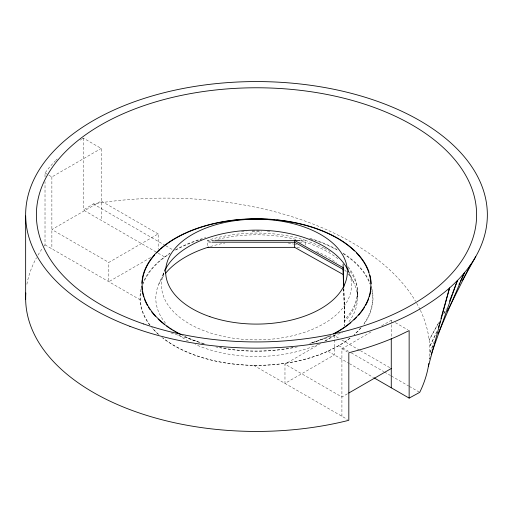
<?xml version="1.0" encoding="UTF-8"?>
<svg xmlns="http://www.w3.org/2000/svg" width="513" height="513" viewBox="0 0 513 513"><rect width="100%" height="100%" fill="white"/><g stroke="black" fill="none" stroke-linecap="round" stroke-linejoin="round"><path stroke-width="0.38" stroke-dasharray="2.56 1.92" d="M213.863 240.334L207.534 240.417L207.534 245.926M305.472 245.092L305.472 240.34A100.811 58.206 0 0 0 207.528 240.411M429.516 359.062L430.381 356.003M162.987 275.244L164.917 269.158M434.267 341.344L429.747 353.213L432.901 345.903M158.799 284.196L164.295 271.736M436.845 331.398L429.689 346.602L436.794 332.373M438.724 322.587L429.137 339.991L438.461 323.318M443.707 313.533L446.393 308.659M443.899 313.584L445.842 310.115M45.016 176.972L45.016 172.977L48.568 168.341A230.856 133.284 0 0 1 55.577 160.614M44.163 245.984L45.016 244.868L45.016 181.762M170.072 253.044L160.614 259.937A116.502 67.261 0 0 0 142.864 283.317M82.202 138.876L83.382 138.138L101.228 148.443L101.228 220.334M156.119 252.024L83.382 210.029L93.295 203.924A264.195 152.534 0 0 1 415.524 301.202M45.016 172.977L51.877 176.94L101.228 148.443M158.177 233.928L101.228 201.051L51.877 229.542L108.82 262.419L158.177 233.928L158.177 249.356M150.636 257.564L108.82 281.708L108.82 262.419M338.439 338.003L334.322 335.624L334.322 354.913L284.971 383.403L284.971 364.115L320.619 343.537M324.729 341.164L334.322 335.624M341.915 416.28L341.915 348.776L372.079 331.36M381.672 325.819L391.272 320.279L392.644 321.074M347.404 393.83L341.915 396.991L284.971 364.115M312.186 342.658L342.543 332.751M300.836 240.417L305.472 240.34L308.339 241.45A100.811 58.206 0 0 1 323.613 247.92M299.291 242.187L305.472 242.091L308.332 243.207A100.811 58.206 0 0 1 339.439 259.982M296.969 247.356L300.836 247.356M211.529 242.168L207.534 242.168A100.811 58.206 0 0 1 213.395 240.417M171.009 332.905L197.838 341.671M395.395 322.664L407.764 329.801M341.87 339.978L359.709 350.283M360.395 350.674L391.272 368.501M93.295 203.924L165.167 245.413M165.859 245.81L174.151 250.601M338.849 345.685L348.526 351.277M351.29 352.867L383.769 371.624M384.455 372.021L390.675 375.612M391.368 376.01L408.643 385.988M409.336 386.385L419.012 391.97M341.915 348.776L347.442 351.963M158.177 253.21L164.532 256.885M327.948 351.232L348.731 363.23M349.417 363.627L373.432 377.491M45.016 244.868L140.087 299.759M253.736 365.371L347.442 419.467M348.648 271.589L354.38 284.042M348.282 269.78L349.969 275.103M343.845 288.389L344.807 325.717M343.8 288.55L344.807 321.209A100.811 58.206 0 0 0 348.16 268.62M343.652 288.909L344.781 325.665M357.414 290.217L357.42 299.137M357.414 292.121L357.42 293.878M391.272 320.279L391.272 337.669M83.382 138.138L83.382 210.029M51.877 176.94L51.877 248.831M420.397 310.333A264.195 152.534 0 0 1 429.375 359.094M416.736 303.292A264.195 152.534 0 0 1 420.057 309.628M26.9 284.26A230.856 133.284 0 0 1 36.481 257.782M37.994 255.128A230.856 133.284 0 0 1 42.457 248.209M56.109 160.075A230.856 133.284 0 0 1 57.193 158.992M80.31 140.126A230.856 133.284 0 0 1 81.618 139.247M329.166 335.977A114.354 66.023 0 0 1 308.884 343.684M293.051 347.551A114.354 66.023 0 0 1 220.244 347.609M204.386 343.761A114.354 66.023 0 0 1 182.634 335.393M371.899 288.915A116.502 67.261 0 0 1 363.877 324.235M361.178 327.672A116.502 67.261 0 0 1 354.201 334.784M350.167 338.138A116.502 67.261 0 0 1 342.928 343.248L337.631 346.416L326.024 352.117A116.502 67.261 0 0 1 254.749 365.397L247.138 365.192A116.502 67.261 0 0 1 161.89 337.394M158.081 334.143A116.502 67.261 0 0 1 151.72 327.55M149.892 325.268A116.502 67.261 0 0 1 140.145 301.535L140.011 297.136A116.502 67.261 0 0 1 141.056 289.088M175.369 249.876A116.502 67.261 0 0 1 205.784 237.59M252.152 230.927A116.502 67.261 0 0 1 261.297 230.94M309.589 238.269A116.502 67.261 0 0 1 337.407 249.748M343.357 253.313A116.502 67.261 0 0 1 370.065 283.138M330.821 335.431A114.694 66.215 0 0 1 309.705 343.652M297.399 346.859A114.694 66.215 0 0 1 218.711 347.513M218.006 347.372A114.694 66.215 0 0 1 215.89 346.923M203.565 343.736A114.694 66.215 0 0 1 182.416 335.547M371.989 291.237A116.13 67.049 0 0 1 363.108 324.844M360.722 327.833A116.13 67.049 0 0 1 354.182 334.521M349.866 338.131A116.13 67.049 0 0 1 163.32 338.272M158.985 334.668A116.13 67.049 0 0 1 152.002 327.506M150.014 325.011A116.13 67.049 0 0 1 141.113 290.691M142.954 284.196A116.13 67.049 0 0 1 169.713 253.711M175.626 250.145A116.13 67.049 0 0 1 201.955 239.071M241.565 231.773A116.13 67.049 0 0 1 246.099 231.485M252.165 231.26A116.13 67.049 0 0 1 261.284 231.273M267.35 231.51A116.13 67.049 0 0 1 271.127 231.748M310.769 238.987A116.13 67.049 0 0 1 337.15 250.023M343.075 253.576A116.13 67.049 0 0 1 369.976 284.022M348.115 270.434A95.027 54.865 0 0 1 256.109 339.856A95.027 54.865 0 0 1 165.09 269.998M348.16 273.884A100.811 58.206 0 0 1 347.814 323.075M335.156 334.758A100.811 58.206 0 0 1 324.421 341.337M318.098 344.39A100.811 58.206 0 0 1 195.357 344.486M188.412 341.119A100.811 58.206 0 0 1 178.255 334.88M165.545 323.216A100.811 58.206 0 0 1 164.968 274.025M210.439 246.529A100.811 58.206 0 0 1 224.867 243.021M288.114 242.97A100.811 58.206 0 0 1 293.545 244.105M294.308 244.278A100.811 58.206 0 0 1 296.597 244.829M316.566 251.466A100.811 58.206 0 0 1 336.515 262.771M344.672 269.921A100.811 58.206 0 0 1 346.23 271.601M217.916 239.257A100.811 58.206 0 0 1 296.597 239.571M301.086 240.764A100.811 58.206 0 0 1 305.472 242.091M348.154 266.869A100.811 58.206 0 0 1 344.8 319.452M324.222 248.234A100.811 58.206 0 0 1 328.397 250.543M328.974 250.883A100.811 58.206 0 0 1 330.109 251.569"/><path stroke-width="0.77" d="M428.368 366.417L449.555 287.94L440.936 318.528M438.352 327.704L439 325.415M439.429 323.883L440.077 321.587M431.157 354.586L457.423 280.496L452.62 293.109M449.516 301.272L452.056 294.59M438.256 333.469L464.432 272.769L460.341 281.451M458.981 284.349L459.661 282.9M447.451 311.032L470.543 264.791M462.54 280.233L475.743 256.603M348.769 393.035L391.272 368.501M374.118 377.889L409.143 398.107L419.705 392.368A264.195 152.534 0 0 0 428.842 363.493M181.217 334.688A114.354 66.023 0 0 1 167.02 326.108L166.757 326.23A114.694 66.215 0 0 0 168.54 327.486M167.02 326.108L164.468 324.511A114.694 66.215 0 0 1 162.82 323.196M300.067 240.424L214.652 240.321M207.534 247.426L294.654 247.356L343.21 274.526L343.607 287.312M212.324 242.168L294.654 242.264L343.21 269.434L343.755 286.959M343.793 286.799L343.101 264.112M409.143 398.107L409.143 330.596L398.62 335.669A230.856 133.284 0 0 1 360.402 349.661L348.821 352.758L348.821 420.269L346.692 420.84A230.856 133.284 0 0 1 25.817 292.955M391.272 338.465L391.272 387.79M343.21 274.526L343.21 267.683L294.654 240.514L294.654 247.356M25.65 216.011L25.65 299.303M369.2 273.795A114.354 66.023 0 0 1 333.412 333.854M164.744 324.396A114.354 66.023 0 0 1 154.708 254.91M156.471 252.999A114.354 66.023 0 0 1 185.289 233.332M185.879 233.069A114.354 66.023 0 0 1 217.127 223.008M217.833 222.86A114.354 66.023 0 0 1 228.567 220.968M229.292 220.866A114.354 66.023 0 0 1 242.534 219.468M244.765 219.32A114.354 66.023 0 0 1 267.927 219.301M269.415 219.391A114.354 66.023 0 0 1 274.609 219.801M276.821 220.019A114.354 66.023 0 0 1 279.758 220.353M280.489 220.443A114.354 66.023 0 0 1 283.413 220.827M284.138 220.93A114.354 66.023 0 0 1 287.03 221.366M287.755 221.481A114.354 66.023 0 0 1 297.687 223.405M298.386 223.559A114.354 66.023 0 0 1 301.843 224.386M302.529 224.553A114.354 66.023 0 0 1 318.342 229.458M318.964 229.689A114.354 66.023 0 0 1 335.239 237.115M335.919 237.487A114.354 66.023 0 0 1 337.913 238.628M338.567 239.013A114.354 66.023 0 0 1 340.497 240.193M341.126 240.591A114.354 66.023 0 0 1 343.601 242.213M344.204 242.623A114.354 66.023 0 0 1 354.509 250.972M356.381 252.845A114.354 66.023 0 0 1 363.8 262.162M364.121 262.669A114.354 66.023 0 0 1 365.327 264.714M365.705 265.401A114.354 66.023 0 0 1 367.391 268.863M367.686 269.562A114.354 66.023 0 0 1 368.982 273.089M371.155 286.709A114.694 66.215 0 0 1 370.822 290.313M370.713 291.038A114.694 66.215 0 0 1 369.366 296.758M368.642 298.887A114.694 66.215 0 0 1 367.795 300.996M367.481 301.695A114.694 66.215 0 0 1 365.743 305.164M364.538 307.216A114.694 66.215 0 0 1 360.645 312.731M360.248 313.225A114.694 66.215 0 0 1 358.593 315.168M356.368 317.553A114.694 66.215 0 0 1 353.976 319.888M350.898 322.606A114.694 66.215 0 0 1 344.659 327.352M344.056 327.769A114.694 66.215 0 0 1 339.022 330.981M338.368 331.366A114.694 66.215 0 0 1 336.374 332.514M335.694 332.892A114.694 66.215 0 0 1 334.329 333.63M178.896 333.751A114.694 66.215 0 0 1 177.524 333.014M176.85 332.636A114.694 66.215 0 0 1 175.51 331.879M174.189 331.109A114.694 66.215 0 0 1 172.894 330.327M171.624 329.526A114.694 66.215 0 0 1 169.752 328.314M162.281 322.754A114.694 66.215 0 0 1 158.203 319.112M155.42 316.284A114.694 66.215 0 0 1 151.707 311.91M149.892 309.41A114.694 66.215 0 0 1 148.565 307.383M147.353 305.338A114.694 66.215 0 0 1 146.609 303.952M146.256 303.26A114.694 66.215 0 0 1 144.422 299.06M143.685 296.937A114.694 66.215 0 0 1 142.313 291.211M142.107 289.774A114.694 66.215 0 0 1 141.825 286.164M141.844 283.279A114.694 66.215 0 0 1 142.178 279.668M142.287 278.95A114.694 66.215 0 0 1 145.205 268.992M145.519 268.293A114.694 66.215 0 0 1 146.173 266.895M146.519 266.202A114.694 66.215 0 0 1 147.257 264.823M147.648 264.137A114.694 66.215 0 0 1 149.777 260.739M150.123 260.238A114.694 66.215 0 0 1 159.517 249.645M160.531 248.734A114.694 66.215 0 0 1 265.721 218.993A114.694 66.215 0 0 1 361.293 258.077M361.671 258.571A114.694 66.215 0 0 1 366.391 266.035M366.744 266.728A114.694 66.215 0 0 1 369.078 272.345M369.931 275.192A114.694 66.215 0 0 1 370.687 278.777M370.796 279.495A114.694 66.215 0 0 1 371.175 283.824M165.378 269.428A95.027 54.865 0 0 1 256.372 230.132A95.027 54.865 0 0 1 347.545 269.287M165.43 273.448A100.811 58.206 0 0 1 208.977 246.971M129.911 326.319A230.856 133.284 0 0 0 486.984 222.418A230.856 133.284 0 0 0 152.598 95.835A230.856 133.284 0 0 0 129.911 326.319M143.589 323.947A220.122 127.083 0 0 0 476.596 216.762A220.122 127.083 0 0 0 149.315 103.857A220.122 127.083 0 0 0 143.589 323.947M209.894 316.668A90.859 52.454 0 0 0 347.346 272.422A90.859 52.454 0 0 0 212.26 225.823A90.859 52.454 0 0 0 209.894 316.668"/></g></svg>
